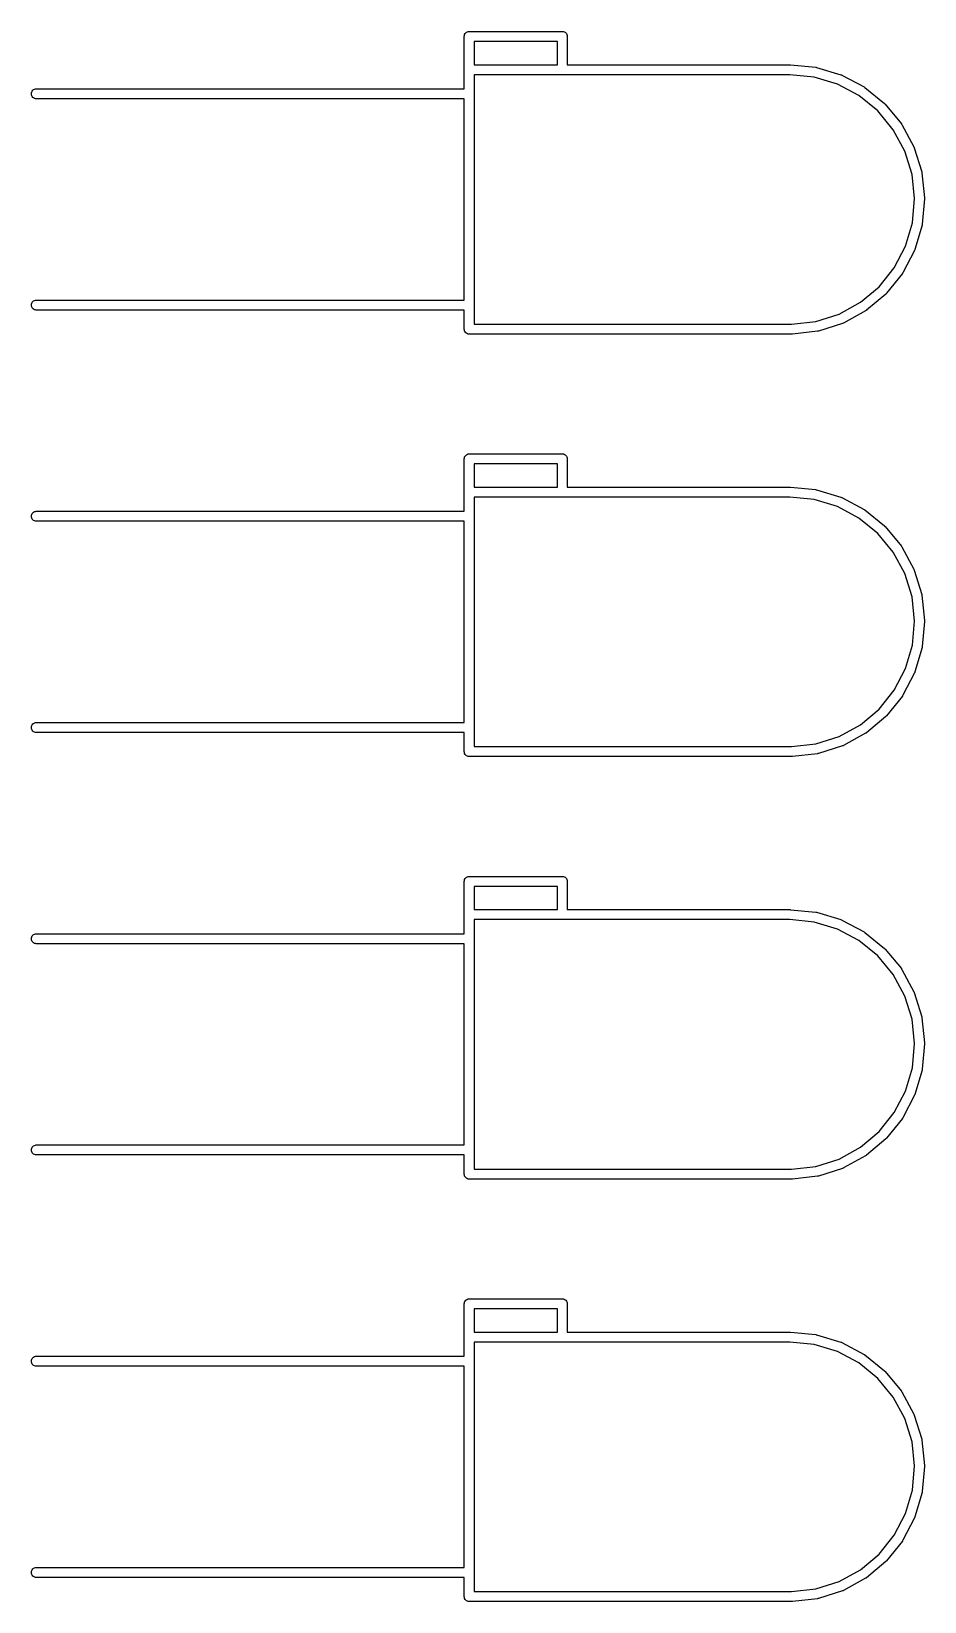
# Model space of a CAD drawing. Extents: x 48 to 140.1, y -130.7 to -65.9.
# Drawn here: x 129.37 to 140.12, y -97.56 to -78.68 of the extents above; entities that cross this region are included whole.
import ezdxf

# ---------------------------------------------------------------- set-up
doc = ezdxf.new("R2010")
doc.units = 0
doc.layers.add('BLACK', color=7, linetype='CONTINUOUS')

msp = doc.modelspace()

# ---------------------------------------------------------------- linework, layer by layer
at = {"layer": 'BLACK', "linetype": 'CONTINUOUS'}
for p, q in [((134.576, -78.742), (134.577, -78.7302)), ((134.577, -78.7302), (134.58, -78.7189)), ((134.58, -78.7189), (134.586, -78.7085)), ((134.586, -78.7085), (134.593, -78.6994)), ((134.593, -78.6994), (134.603, -78.6919)), ((134.603, -78.6919), (134.613, -78.6863)), ((134.613, -78.6863), (134.624, -78.6829)), ((134.624, -78.6829), (134.633, -78.682)), ((134.633, -78.682), (134.636, -78.6817)), ((134.633, -78.682), (134.633, -78.682)), ((134.636, -78.6817), (134.639, -78.682)), ((134.639, -78.682), (135.753, -78.682)), ((135.753, -78.682), (135.756, -78.6817)), ((135.756, -78.6817), (135.759, -78.682)), ((135.759, -78.682), (135.759, -78.682)), ((135.759, -78.682), (135.768, -78.6829)), ((135.768, -78.6829), (135.779, -78.6863)), ((135.779, -78.6863), (135.789, -78.6919)), ((135.789, -78.6919), (135.799, -78.6994)), ((135.799, -78.6994), (135.806, -78.7085)), ((135.806, -78.7085), (135.812, -78.7189)), ((135.812, -78.7189), (135.815, -78.7302)), ((135.815, -78.7302), (135.816, -78.742)), ((134.576, -78.745), (134.576, -78.742)), ((134.576, -79.1391), (134.576, -78.745)), ((134.696, -78.802), (134.696, -79.082)), ((135.696, -78.802), (134.696, -78.802)), ((135.696, -79.082), (135.696, -78.802)), ((135.816, -78.742), (135.816, -78.7449)), ((135.816, -78.7449), (135.816, -79.082)), ((134.696, -79.082), (135.696, -79.082)), ((135.816, -79.082), (138.499, -79.082)), ((138.499, -79.082), (138.502, -79.0823)), ((138.502, -79.0823), (138.502, -79.0823)), ((138.502, -79.0823), (138.805, -79.112)), ((134.576, -79.142), (134.576, -79.1391)), ((134.576, -79.145), (134.576, -79.142)), ((134.576, -79.372), (134.576, -79.145)), ((135.753, -79.202), (134.696, -79.202)), ((134.696, -79.202), (134.696, -79.4291)), ((135.756, -79.2023), (135.753, -79.202)), ((135.759, -79.202), (135.756, -79.2023)), ((138.493, -79.202), (135.759, -79.202)), ((138.787, -79.2308), (138.493, -79.202)), ((139.067, -79.3154), (138.787, -79.2308)), ((138.805, -79.112), (138.806, -79.1121)), ((138.806, -79.1121), (138.811, -79.1132)), ((138.811, -79.1132), (138.816, -79.1143)), ((138.816, -79.1143), (139.108, -79.2023)), ((139.108, -79.2023), (139.109, -79.2025)), ((139.109, -79.2025), (139.114, -79.2047)), ((139.114, -79.2047), (139.119, -79.2067)), ((139.119, -79.2067), (139.387, -79.3497)), ((129.366, -79.432), (129.367, -79.4202)), ((129.367, -79.4438), (129.366, -79.432)), ((129.367, -79.4202), (129.37, -79.4089)), ((129.37, -79.4551), (129.367, -79.4438)), ((129.37, -79.4089), (129.376, -79.3985)), ((129.376, -79.4655), (129.37, -79.4551)), ((129.376, -79.3985), (129.383, -79.3894)), ((129.383, -79.4746), (129.376, -79.4655)), ((129.383, -79.3894), (129.393, -79.3819)), ((129.393, -79.4821), (129.383, -79.4746)), ((129.393, -79.3819), (129.403, -79.3763)), ((129.403, -79.4877), (129.393, -79.4821)), ((129.403, -79.3763), (129.414, -79.3729)), ((129.414, -79.3729), (129.423, -79.372)), ((129.423, -79.372), (134.576, -79.372)), ((134.696, -79.4291), (134.696, -79.432)), ((134.696, -79.432), (134.696, -79.4349)), ((134.696, -79.4349), (134.696, -81.9691)), ((139.326, -79.4529), (139.067, -79.3154)), ((139.553, -79.6378), (139.326, -79.4529)), ((139.387, -79.3497), (139.388, -79.3501)), ((139.388, -79.3501), (139.393, -79.3531)), ((139.393, -79.3531), (139.397, -79.3561)), ((139.397, -79.3561), (139.633, -79.5486)), ((129.414, -79.4911), (129.403, -79.4877)), ((129.423, -79.492), (129.414, -79.4911)), ((134.576, -79.492), (129.423, -79.492)), ((134.576, -81.912), (134.576, -79.492)), ((139.739, -79.8634), (139.553, -79.6378)), ((139.633, -79.5486), (139.634, -79.5491)), ((139.634, -79.5491), (139.638, -79.553)), ((139.638, -79.553), (139.641, -79.5568)), ((139.641, -79.5568), (139.836, -79.7914)), ((139.879, -80.1208), (139.739, -79.8634)), ((139.836, -79.7914), (139.836, -79.7921)), ((139.836, -79.7921), (139.839, -79.7966)), ((139.839, -79.7966), (139.842, -79.8011)), ((139.842, -79.8011), (139.987, -80.0689)), ((139.965, -80.4004), (139.879, -80.1208)), ((139.987, -80.0689), (139.987, -80.0697)), ((139.987, -80.0697), (139.989, -80.0747)), ((139.989, -80.0747), (139.991, -80.0797)), ((139.991, -80.0797), (140.081, -80.3706)), ((139.996, -80.6915), (139.965, -80.4004)), ((140.081, -80.3706), (140.082, -80.3714)), ((140.082, -80.3714), (140.083, -80.3767)), ((140.083, -80.3767), (140.084, -80.382)), ((140.084, -80.382), (140.116, -80.6848)), ((139.969, -80.983), (139.996, -80.6915)), ((140.116, -80.6965), (140.088, -80.9998)), ((140.116, -80.6848), (140.116, -80.6857)), ((140.116, -80.6857), (140.116, -80.6911)), ((140.116, -80.6911), (140.116, -80.6965)), ((139.887, -81.2638), (139.969, -80.983)), ((140.086, -81.0113), (140, -81.3033)), ((140.087, -81.0059), (140.086, -81.0113)), ((140.088, -81.0006), (140.087, -81.0059)), ((140.088, -80.9998), (140.088, -81.0006)), ((139.751, -81.5232), (139.887, -81.2638)), ((139.996, -81.3142), (139.855, -81.584)), ((139.998, -81.3092), (139.996, -81.3142)), ((140, -81.3041), (139.998, -81.3092)), ((140, -81.3033), (140, -81.3041)), ((139.568, -81.7513), (139.751, -81.5232)), ((139.343, -81.9394), (139.568, -81.7513)), ((139.848, -81.5938), (139.657, -81.8311)), ((139.851, -81.5893), (139.848, -81.5938)), ((139.854, -81.5847), (139.851, -81.5893)), ((139.855, -81.584), (139.854, -81.5847)), ((129.37, -81.9489), (129.376, -81.9385)), ((129.376, -81.9385), (129.383, -81.9294)), ((129.383, -81.9294), (129.393, -81.9219)), ((129.393, -81.9219), (129.403, -81.9163)), ((129.403, -81.9163), (129.414, -81.9129)), ((129.414, -81.9129), (129.423, -81.912)), ((129.423, -81.912), (134.576, -81.912)), ((139.087, -82.0804), (139.343, -81.9394)), ((139.649, -81.8394), (139.416, -82.0351)), ((139.653, -81.8356), (139.649, -81.8394)), ((139.657, -81.8317), (139.653, -81.8356)), ((139.657, -81.8311), (139.657, -81.8317)), ((129.366, -81.972), (129.367, -81.9602)), ((129.367, -81.9838), (129.366, -81.972)), ((129.367, -81.9602), (129.37, -81.9489)), ((129.37, -81.9951), (129.367, -81.9838)), ((129.376, -82.0055), (129.37, -81.9951)), ((129.383, -82.0146), (129.376, -82.0055)), ((129.393, -82.0221), (129.383, -82.0146)), ((129.403, -82.0277), (129.393, -82.0221)), ((129.414, -82.0311), (129.403, -82.0277)), ((129.423, -82.032), (129.414, -82.0311)), ((134.576, -82.032), (129.423, -82.032)), ((134.576, -82.2591), (134.576, -82.032)), ((134.696, -81.9691), (134.696, -81.972)), ((134.696, -81.972), (134.696, -81.9749)), ((134.696, -81.9749), (134.696, -82.202)), ((138.808, -82.1689), (139.087, -82.0804)), ((139.406, -82.0418), (139.139, -82.1884)), ((139.411, -82.0387), (139.406, -82.0418)), ((139.415, -82.0357), (139.411, -82.0387)), ((139.416, -82.0351), (139.415, -82.0357)), ((134.576, -82.262), (134.576, -82.2591)), ((134.577, -82.2738), (134.576, -82.262)), ((134.58, -82.2851), (134.577, -82.2738)), ((134.586, -82.2955), (134.58, -82.2851)), ((134.593, -82.3046), (134.586, -82.2955)), ((134.603, -82.3121), (134.593, -82.3046)), ((134.613, -82.3177), (134.603, -82.3121)), ((134.624, -82.3211), (134.613, -82.3177)), ((134.696, -82.202), (138.496, -82.202)), ((138.496, -82.202), (138.514, -82.2019)), ((138.514, -82.2019), (138.808, -82.1689)), ((138.827, -82.2875), (138.524, -82.3215)), ((138.832, -82.2864), (138.827, -82.2875)), ((138.838, -82.2853), (138.832, -82.2864)), ((139.129, -82.193), (138.838, -82.2851)), ((138.838, -82.2851), (138.838, -82.2853)), ((139.134, -82.1909), (139.129, -82.193)), ((139.139, -82.1888), (139.134, -82.1909)), ((139.139, -82.1884), (139.139, -82.1888)), ((134.629, -82.3216), (134.624, -82.3211)), ((134.636, -82.3223), (134.629, -82.3216)), ((134.639, -82.322), (134.636, -82.3223)), ((138.499, -82.322), (134.639, -82.322)), ((138.518, -82.3218), (138.499, -82.322)), ((138.499, -82.322), (138.499, -82.322)), ((138.521, -82.3216), (138.518, -82.3218)), ((138.524, -82.3216), (138.521, -82.3216)), ((138.524, -82.3215), (138.524, -82.3216)), ((134.576, -83.822), (134.577, -83.8102)), ((134.576, -83.825), (134.576, -83.822)), ((134.576, -84.2191), (134.576, -83.825)), ((134.577, -83.8102), (134.58, -83.7989)), ((134.58, -83.7989), (134.586, -83.7885)), ((134.586, -83.7885), (134.593, -83.7794)), ((134.593, -83.7794), (134.603, -83.7719)), ((134.603, -83.7719), (134.613, -83.7663)), ((134.613, -83.7663), (134.624, -83.7629)), ((134.624, -83.7629), (134.633, -83.762)), ((134.633, -83.762), (134.636, -83.7617)), ((134.633, -83.762), (134.633, -83.762)), ((134.636, -83.7617), (134.639, -83.762)), ((134.639, -83.762), (135.753, -83.762)), ((135.753, -83.762), (135.756, -83.7617)), ((135.756, -83.7617), (135.759, -83.762)), ((135.759, -83.762), (135.759, -83.762)), ((135.759, -83.762), (135.768, -83.7629)), ((135.768, -83.7629), (135.779, -83.7663)), ((135.779, -83.7663), (135.789, -83.7719)), ((135.789, -83.7719), (135.799, -83.7794)), ((135.799, -83.7794), (135.806, -83.7885)), ((135.806, -83.7885), (135.812, -83.7989)), ((135.812, -83.7989), (135.815, -83.8102)), ((135.815, -83.8102), (135.816, -83.822)), ((135.816, -83.822), (135.816, -83.8249)), ((135.816, -83.8249), (135.816, -84.162)), ((134.696, -83.882), (134.696, -84.162)), ((135.696, -83.882), (134.696, -83.882)), ((135.696, -84.162), (135.696, -83.882)), ((134.696, -84.162), (135.696, -84.162)), ((135.816, -84.162), (138.499, -84.162)), ((138.499, -84.162), (138.502, -84.1623)), ((138.502, -84.1623), (138.502, -84.1623)), ((138.502, -84.1623), (138.805, -84.192)), ((138.805, -84.192), (138.806, -84.1921)), ((138.806, -84.1921), (138.811, -84.1932)), ((138.811, -84.1932), (138.816, -84.1943)), ((138.816, -84.1943), (139.108, -84.2823)), ((134.576, -84.222), (134.576, -84.2191)), ((134.576, -84.225), (134.576, -84.222)), ((134.576, -84.452), (134.576, -84.225)), ((135.753, -84.282), (134.696, -84.282)), ((134.696, -84.282), (134.696, -84.5091)), ((135.756, -84.2823), (135.753, -84.282)), ((135.759, -84.282), (135.756, -84.2823)), ((138.493, -84.282), (135.759, -84.282)), ((138.787, -84.3109), (138.493, -84.282)), ((139.067, -84.3954), (138.787, -84.3109)), ((139.326, -84.5329), (139.067, -84.3954)), ((139.108, -84.2823), (139.109, -84.2825)), ((139.109, -84.2825), (139.114, -84.2847)), ((139.114, -84.2847), (139.119, -84.2867)), ((139.119, -84.2867), (139.387, -84.4297)), ((129.366, -84.512), (129.367, -84.5002)), ((129.367, -84.5238), (129.366, -84.512)), ((129.367, -84.5002), (129.37, -84.4889)), ((129.37, -84.5351), (129.367, -84.5238)), ((129.37, -84.4889), (129.376, -84.4785)), ((129.376, -84.5455), (129.37, -84.5351)), ((129.376, -84.4785), (129.383, -84.4694)), ((129.383, -84.5546), (129.376, -84.5455)), ((129.383, -84.4694), (129.393, -84.4619)), ((129.393, -84.5621), (129.383, -84.5546)), ((129.393, -84.4619), (129.403, -84.4563)), ((129.403, -84.5677), (129.393, -84.5621)), ((129.403, -84.4563), (129.414, -84.4529)), ((129.414, -84.5711), (129.403, -84.5677)), ((129.414, -84.4529), (129.423, -84.452)), ((129.423, -84.572), (129.414, -84.5711)), ((129.423, -84.452), (134.576, -84.452)), ((134.576, -84.572), (129.423, -84.572)), ((134.576, -86.992), (134.576, -84.572)), ((134.696, -84.5091), (134.696, -84.512)), ((134.696, -84.512), (134.696, -84.5149)), ((134.696, -84.5149), (134.696, -87.0491)), ((139.553, -84.7178), (139.326, -84.5329)), ((139.387, -84.4297), (139.388, -84.4301)), ((139.388, -84.4301), (139.393, -84.4331)), ((139.393, -84.4331), (139.397, -84.4361)), ((139.397, -84.4361), (139.633, -84.6286)), ((139.739, -84.9434), (139.553, -84.7178)), ((139.633, -84.6286), (139.634, -84.6291)), ((139.634, -84.6291), (139.638, -84.633)), ((139.638, -84.633), (139.641, -84.6368)), ((139.641, -84.6368), (139.836, -84.8714)), ((139.879, -85.2008), (139.739, -84.9434)), ((139.836, -84.8714), (139.836, -84.8721)), ((139.836, -84.8721), (139.839, -84.8766)), ((139.839, -84.8766), (139.842, -84.8811)), ((139.842, -84.8811), (139.987, -85.1489)), ((139.987, -85.1489), (139.987, -85.1497)), ((139.987, -85.1497), (139.989, -85.1547)), ((139.965, -85.4804), (139.879, -85.2008)), ((139.989, -85.1547), (139.991, -85.1597)), ((139.991, -85.1597), (140.081, -85.4506)), ((139.996, -85.7715), (139.965, -85.4804)), ((140.081, -85.4506), (140.082, -85.4514)), ((140.082, -85.4514), (140.083, -85.4567)), ((140.083, -85.4567), (140.084, -85.462)), ((140.084, -85.462), (140.116, -85.7648)), ((139.969, -86.063), (139.996, -85.7715)), ((140.116, -85.7765), (140.088, -86.0798)), ((140.116, -85.7648), (140.116, -85.7657)), ((140.116, -85.7657), (140.116, -85.7711)), ((140.116, -85.7711), (140.116, -85.7765)), ((139.887, -86.3438), (139.969, -86.063)), ((140.086, -86.0913), (140, -86.3833)), ((140.087, -86.0859), (140.086, -86.0913)), ((140.088, -86.0806), (140.087, -86.0859)), ((140.088, -86.0798), (140.088, -86.0806)), ((139.751, -86.6032), (139.887, -86.3438)), ((139.996, -86.3942), (139.855, -86.664)), ((139.998, -86.3892), (139.996, -86.3942)), ((140, -86.3841), (139.998, -86.3892)), ((140, -86.3833), (140, -86.3841)), ((139.568, -86.8313), (139.751, -86.6032)), ((139.343, -87.0194), (139.568, -86.8313)), ((139.848, -86.6738), (139.657, -86.9111)), ((139.851, -86.6693), (139.848, -86.6738)), ((139.854, -86.6647), (139.851, -86.6693)), ((139.855, -86.664), (139.854, -86.6647)), ((129.367, -87.0402), (129.37, -87.0289)), ((129.37, -87.0289), (129.376, -87.0185)), ((129.376, -87.0185), (129.383, -87.0094)), ((129.383, -87.0094), (129.393, -87.0019)), ((129.393, -87.0019), (129.403, -86.9963)), ((129.403, -86.9963), (129.414, -86.9929)), ((129.414, -86.9929), (129.423, -86.992)), ((129.423, -86.992), (134.576, -86.992)), ((139.087, -87.1604), (139.343, -87.0194)), ((139.649, -86.9194), (139.416, -87.1151)), ((139.653, -86.9156), (139.649, -86.9194)), ((139.657, -86.9117), (139.653, -86.9156)), ((139.657, -86.9111), (139.657, -86.9117)), ((129.366, -87.052), (129.367, -87.0402)), ((129.367, -87.0638), (129.366, -87.052)), ((129.37, -87.0751), (129.367, -87.0638)), ((129.376, -87.0855), (129.37, -87.0751)), ((129.383, -87.0946), (129.376, -87.0855)), ((129.393, -87.1021), (129.383, -87.0946)), ((129.403, -87.1077), (129.393, -87.1021)), ((129.414, -87.1111), (129.403, -87.1077)), ((129.423, -87.112), (129.414, -87.1111)), ((134.576, -87.112), (129.423, -87.112)), ((134.576, -87.3391), (134.576, -87.112)), ((134.696, -87.0491), (134.696, -87.052)), ((134.696, -87.052), (134.696, -87.0549)), ((134.696, -87.0549), (134.696, -87.282)), ((138.808, -87.2489), (139.087, -87.1604)), ((139.406, -87.1218), (139.139, -87.2684)), ((139.411, -87.1187), (139.406, -87.1218)), ((139.415, -87.1157), (139.411, -87.1187)), ((139.416, -87.1151), (139.415, -87.1157)), ((134.576, -87.342), (134.576, -87.3391)), ((134.577, -87.3538), (134.576, -87.342)), ((134.58, -87.3651), (134.577, -87.3538)), ((134.586, -87.3755), (134.58, -87.3651)), ((134.593, -87.3846), (134.586, -87.3755)), ((134.603, -87.3921), (134.593, -87.3846)), ((134.613, -87.3977), (134.603, -87.3921)), ((134.624, -87.4011), (134.613, -87.3977)), ((134.629, -87.4016), (134.624, -87.4011)), ((134.636, -87.4023), (134.629, -87.4016)), ((134.639, -87.402), (134.636, -87.4023)), ((138.499, -87.402), (134.639, -87.402)), ((134.696, -87.282), (138.496, -87.282)), ((138.496, -87.282), (138.514, -87.2819)), ((138.518, -87.4018), (138.499, -87.402)), ((138.499, -87.402), (138.499, -87.402)), ((138.514, -87.2819), (138.808, -87.2489)), ((138.521, -87.4016), (138.518, -87.4018)), ((138.524, -87.4016), (138.521, -87.4016)), ((138.827, -87.3675), (138.524, -87.4015)), ((138.524, -87.4015), (138.524, -87.4016)), ((138.832, -87.3664), (138.827, -87.3675)), ((138.838, -87.3653), (138.832, -87.3664)), ((139.129, -87.273), (138.838, -87.3651)), ((138.838, -87.3651), (138.838, -87.3653)), ((139.134, -87.2709), (139.129, -87.273)), ((139.139, -87.2688), (139.134, -87.2709)), ((139.139, -87.2684), (139.139, -87.2688)), ((134.576, -88.902), (134.577, -88.8902)), ((134.576, -88.905), (134.576, -88.902)), ((134.576, -89.2991), (134.576, -88.905)), ((134.577, -88.8902), (134.58, -88.8789)), ((134.58, -88.8789), (134.586, -88.8685)), ((134.586, -88.8685), (134.593, -88.8594)), ((134.593, -88.8594), (134.603, -88.8519)), ((134.603, -88.8519), (134.613, -88.8463)), ((134.613, -88.8463), (134.624, -88.8429)), ((134.624, -88.8429), (134.633, -88.842)), ((134.633, -88.842), (134.636, -88.8417)), ((134.633, -88.842), (134.633, -88.842)), ((134.636, -88.8417), (134.639, -88.842)), ((134.639, -88.842), (135.753, -88.842)), ((135.753, -88.842), (135.756, -88.8417)), ((135.756, -88.8417), (135.759, -88.842)), ((135.759, -88.842), (135.759, -88.842)), ((135.759, -88.842), (135.768, -88.8429)), ((135.768, -88.8429), (135.779, -88.8463)), ((135.779, -88.8463), (135.789, -88.8519)), ((135.789, -88.8519), (135.799, -88.8594)), ((135.799, -88.8594), (135.806, -88.8685)), ((135.806, -88.8685), (135.812, -88.8789)), ((135.812, -88.8789), (135.815, -88.8902)), ((135.815, -88.8902), (135.816, -88.902)), ((135.816, -88.902), (135.816, -88.9049)), ((135.816, -88.9049), (135.816, -89.242)), ((134.696, -88.962), (134.696, -89.242)), ((135.696, -88.962), (134.696, -88.962)), ((135.696, -89.242), (135.696, -88.962)), ((134.576, -89.302), (134.576, -89.2991)), ((134.576, -89.305), (134.576, -89.302)), ((134.576, -89.532), (134.576, -89.305)), ((134.696, -89.242), (135.696, -89.242)), ((135.816, -89.242), (138.499, -89.242)), ((138.499, -89.242), (138.502, -89.2423)), ((138.502, -89.2423), (138.502, -89.2423)), ((138.502, -89.2423), (138.805, -89.272)), ((138.805, -89.272), (138.806, -89.2721)), ((138.806, -89.2721), (138.811, -89.2732)), ((138.811, -89.2732), (138.816, -89.2743)), ((138.816, -89.2743), (139.108, -89.3623)), ((135.753, -89.362), (134.696, -89.362)), ((134.696, -89.362), (134.696, -89.5891)), ((135.756, -89.3623), (135.753, -89.362)), ((135.759, -89.362), (135.756, -89.3623)), ((138.493, -89.362), (135.759, -89.362)), ((138.787, -89.3909), (138.493, -89.362)), ((139.067, -89.4754), (138.787, -89.3909)), ((139.326, -89.6129), (139.067, -89.4754)), ((139.108, -89.3623), (139.109, -89.3625)), ((139.109, -89.3625), (139.114, -89.3647)), ((139.114, -89.3647), (139.119, -89.3667)), ((139.119, -89.3667), (139.387, -89.5097)), ((129.366, -89.592), (129.367, -89.5802)), ((129.367, -89.6038), (129.366, -89.592)), ((129.367, -89.5802), (129.37, -89.5689)), ((129.37, -89.6151), (129.367, -89.6038)), ((129.37, -89.5689), (129.376, -89.5585)), ((129.376, -89.6255), (129.37, -89.6151)), ((129.376, -89.5585), (129.383, -89.5494)), ((129.383, -89.6346), (129.376, -89.6255)), ((129.383, -89.5494), (129.393, -89.5419)), ((129.393, -89.6421), (129.383, -89.6346)), ((129.393, -89.5419), (129.403, -89.5363)), ((129.403, -89.6477), (129.393, -89.6421)), ((129.403, -89.5363), (129.414, -89.5329)), ((129.414, -89.6511), (129.403, -89.6477)), ((129.414, -89.5329), (129.423, -89.532)), ((129.423, -89.652), (129.414, -89.6511)), ((129.423, -89.532), (134.576, -89.532)), ((134.576, -89.652), (129.423, -89.652)), ((134.576, -92.072), (134.576, -89.652)), ((134.696, -89.5891), (134.696, -89.592)), ((134.696, -89.592), (134.696, -89.5949)), ((134.696, -89.5949), (134.696, -92.1291)), ((139.553, -89.7978), (139.326, -89.6129)), ((139.387, -89.5097), (139.388, -89.5101)), ((139.388, -89.5101), (139.393, -89.5131)), ((139.393, -89.5131), (139.397, -89.5161)), ((139.397, -89.5161), (139.633, -89.7086)), ((139.739, -90.0234), (139.553, -89.7978)), ((139.633, -89.7086), (139.634, -89.7091)), ((139.634, -89.7091), (139.638, -89.713)), ((139.638, -89.713), (139.641, -89.7168)), ((139.641, -89.7168), (139.836, -89.9514)), ((139.879, -90.2808), (139.739, -90.0234)), ((139.836, -89.9514), (139.836, -89.9521)), ((139.836, -89.9521), (139.839, -89.9566)), ((139.839, -89.9566), (139.842, -89.9611)), ((139.842, -89.9611), (139.987, -90.2289)), ((139.987, -90.2289), (139.987, -90.2297)), ((139.987, -90.2297), (139.989, -90.2347)), ((139.989, -90.2347), (139.991, -90.2397)), ((139.991, -90.2397), (140.081, -90.5306)), ((139.965, -90.5604), (139.879, -90.2808)), ((139.996, -90.8515), (139.965, -90.5604)), ((140.081, -90.5306), (140.082, -90.5314)), ((140.082, -90.5314), (140.083, -90.5367)), ((140.083, -90.5367), (140.084, -90.542)), ((140.084, -90.542), (140.116, -90.8448)), ((139.969, -91.143), (139.996, -90.8515)), ((140.116, -90.8565), (140.088, -91.1598)), ((140.116, -90.8448), (140.116, -90.8457)), ((140.116, -90.8457), (140.116, -90.8511)), ((140.116, -90.8511), (140.116, -90.8565)), ((139.887, -91.4238), (139.969, -91.143)), ((140.086, -91.1713), (140, -91.4633)), ((140.087, -91.1659), (140.086, -91.1713)), ((140.088, -91.1606), (140.087, -91.1659)), ((140.088, -91.1598), (140.088, -91.1606)), ((139.751, -91.6832), (139.887, -91.4238)), ((139.996, -91.4742), (139.855, -91.744)), ((139.998, -91.4692), (139.996, -91.4742)), ((140, -91.4641), (139.998, -91.4692)), ((140, -91.4633), (140, -91.4641)), ((139.568, -91.9113), (139.751, -91.6832)), ((139.848, -91.7538), (139.657, -91.9911)), ((139.851, -91.7493), (139.848, -91.7538)), ((139.854, -91.7447), (139.851, -91.7493)), ((139.855, -91.744), (139.854, -91.7447)), ((139.343, -92.0994), (139.568, -91.9113)), ((129.366, -92.132), (129.367, -92.1202)), ((129.367, -92.1438), (129.366, -92.132)), ((129.367, -92.1202), (129.37, -92.1089)), ((129.37, -92.1089), (129.376, -92.0985)), ((129.376, -92.0985), (129.383, -92.0894)), ((129.383, -92.0894), (129.393, -92.0819)), ((129.393, -92.0819), (129.403, -92.0763)), ((129.403, -92.0763), (129.414, -92.0729)), ((129.414, -92.0729), (129.423, -92.072)), ((129.423, -92.072), (134.576, -92.072)), ((134.696, -92.1291), (134.696, -92.132)), ((134.696, -92.132), (134.696, -92.1349)), ((134.696, -92.1349), (134.696, -92.362)), ((139.087, -92.2404), (139.343, -92.0994)), ((139.649, -91.9994), (139.416, -92.1951)), ((139.653, -91.9956), (139.649, -91.9994)), ((139.657, -91.9917), (139.653, -91.9956)), ((139.657, -91.9911), (139.657, -91.9917)), ((129.37, -92.1551), (129.367, -92.1438)), ((129.376, -92.1655), (129.37, -92.1551)), ((129.383, -92.1746), (129.376, -92.1655)), ((129.393, -92.1821), (129.383, -92.1746)), ((129.403, -92.1877), (129.393, -92.1821)), ((129.414, -92.1911), (129.403, -92.1877)), ((129.423, -92.192), (129.414, -92.1911)), ((134.576, -92.192), (129.423, -92.192)), ((134.576, -92.4191), (134.576, -92.192)), ((138.808, -92.3289), (139.087, -92.2404)), ((139.406, -92.2018), (139.139, -92.3484)), ((139.411, -92.1987), (139.406, -92.2018)), ((139.415, -92.1957), (139.411, -92.1987)), ((139.416, -92.1951), (139.415, -92.1957)), ((134.576, -92.422), (134.576, -92.4191)), ((134.577, -92.4338), (134.576, -92.422)), ((134.58, -92.4451), (134.577, -92.4338)), ((134.586, -92.4555), (134.58, -92.4451)), ((134.593, -92.4646), (134.586, -92.4555)), ((134.603, -92.4721), (134.593, -92.4646)), ((134.613, -92.4777), (134.603, -92.4721)), ((134.624, -92.4811), (134.613, -92.4777)), ((134.629, -92.4816), (134.624, -92.4811)), ((134.636, -92.4823), (134.629, -92.4816)), ((134.639, -92.482), (134.636, -92.4823)), ((138.499, -92.482), (134.639, -92.482)), ((134.696, -92.362), (138.496, -92.362)), ((138.496, -92.362), (138.514, -92.3619)), ((138.518, -92.4818), (138.499, -92.482)), ((138.499, -92.482), (138.499, -92.482)), ((138.514, -92.3619), (138.808, -92.3289)), ((138.521, -92.4816), (138.518, -92.4818)), ((138.524, -92.4816), (138.521, -92.4816)), ((138.827, -92.4475), (138.524, -92.4815)), ((138.524, -92.4815), (138.524, -92.4816)), ((138.832, -92.4464), (138.827, -92.4475)), ((138.838, -92.4453), (138.832, -92.4464)), ((139.129, -92.353), (138.838, -92.4451)), ((138.838, -92.4451), (138.838, -92.4453)), ((139.134, -92.3509), (139.129, -92.353)), ((139.139, -92.3488), (139.134, -92.3509)), ((139.139, -92.3484), (139.139, -92.3488)), ((134.576, -93.982), (134.577, -93.9702)), ((134.576, -93.985), (134.576, -93.982)), ((134.576, -94.3791), (134.576, -93.985)), ((134.577, -93.9702), (134.58, -93.9589)), ((134.58, -93.9589), (134.586, -93.9485)), ((134.586, -93.9485), (134.593, -93.9394)), ((134.593, -93.9394), (134.603, -93.9319)), ((134.603, -93.9319), (134.613, -93.9263)), ((134.613, -93.9263), (134.624, -93.9229)), ((134.624, -93.9229), (134.633, -93.922)), ((134.633, -93.922), (134.636, -93.9217)), ((134.633, -93.922), (134.633, -93.922)), ((134.636, -93.9217), (134.639, -93.922)), ((134.639, -93.922), (135.753, -93.922)), ((135.753, -93.922), (135.756, -93.9217)), ((135.756, -93.9217), (135.759, -93.922)), ((135.759, -93.922), (135.759, -93.922)), ((135.759, -93.922), (135.768, -93.9229)), ((135.768, -93.9229), (135.779, -93.9263)), ((135.779, -93.9263), (135.789, -93.9319)), ((135.789, -93.9319), (135.799, -93.9394)), ((135.799, -93.9394), (135.806, -93.9485)), ((135.806, -93.9485), (135.812, -93.9589)), ((135.812, -93.9589), (135.815, -93.9702)), ((135.815, -93.9702), (135.816, -93.982)), ((135.816, -93.982), (135.816, -93.9849)), ((135.816, -93.9849), (135.816, -94.322)), ((134.696, -94.042), (134.696, -94.322)), ((135.696, -94.042), (134.696, -94.042)), ((135.696, -94.322), (135.696, -94.042)), ((134.576, -94.382), (134.576, -94.3791)), ((134.576, -94.385), (134.576, -94.382)), ((134.576, -94.612), (134.576, -94.385)), ((134.696, -94.322), (135.696, -94.322)), ((135.816, -94.322), (138.499, -94.322)), ((138.499, -94.322), (138.502, -94.3223)), ((138.502, -94.3223), (138.502, -94.3223)), ((138.502, -94.3223), (138.805, -94.352)), ((138.805, -94.352), (138.806, -94.3521)), ((138.806, -94.3521), (138.811, -94.3532)), ((138.811, -94.3532), (138.816, -94.3543)), ((138.816, -94.3543), (139.108, -94.4423)), ((135.753, -94.442), (134.696, -94.442)), ((134.696, -94.442), (134.696, -94.6691)), ((135.756, -94.4423), (135.753, -94.442)), ((135.759, -94.442), (135.756, -94.4423)), ((138.493, -94.442), (135.759, -94.442)), ((138.787, -94.4708), (138.493, -94.442)), ((139.067, -94.5554), (138.787, -94.4708)), ((139.326, -94.6929), (139.067, -94.5554)), ((139.108, -94.4423), (139.109, -94.4425)), ((139.109, -94.4425), (139.114, -94.4447)), ((139.114, -94.4447), (139.119, -94.4467)), ((139.119, -94.4467), (139.387, -94.5897)), ((139.387, -94.5897), (139.388, -94.5901)), ((139.388, -94.5901), (139.393, -94.5931)), ((129.366, -94.672), (129.367, -94.6602)), ((129.367, -94.6838), (129.366, -94.672)), ((129.367, -94.6602), (129.37, -94.6489)), ((129.37, -94.6951), (129.367, -94.6838)), ((129.37, -94.6489), (129.376, -94.6385)), ((129.376, -94.7055), (129.37, -94.6951)), ((129.376, -94.6385), (129.383, -94.6294)), ((129.383, -94.7146), (129.376, -94.7055)), ((129.383, -94.6294), (129.393, -94.6219)), ((129.393, -94.7221), (129.383, -94.7146)), ((129.393, -94.6219), (129.403, -94.6163)), ((129.403, -94.7277), (129.393, -94.7221)), ((129.403, -94.6163), (129.414, -94.6129)), ((129.414, -94.7311), (129.403, -94.7277)), ((129.414, -94.6129), (129.423, -94.612)), ((129.423, -94.732), (129.414, -94.7311)), ((129.423, -94.612), (134.576, -94.612)), ((134.576, -94.732), (129.423, -94.732)), ((134.576, -97.152), (134.576, -94.732)), ((134.696, -94.6691), (134.696, -94.672)), ((134.696, -94.672), (134.696, -94.6749)), ((134.696, -94.6749), (134.696, -97.2091)), ((139.553, -94.8778), (139.326, -94.6929)), ((139.393, -94.5931), (139.397, -94.5961)), ((139.397, -94.5961), (139.633, -94.7886)), ((139.739, -95.1034), (139.553, -94.8778)), ((139.633, -94.7886), (139.634, -94.7891)), ((139.634, -94.7891), (139.638, -94.793)), ((139.638, -94.793), (139.641, -94.7968)), ((139.641, -94.7968), (139.836, -95.0314)), ((139.879, -95.3608), (139.739, -95.1034)), ((139.836, -95.0314), (139.836, -95.0321)), ((139.836, -95.0321), (139.839, -95.0366)), ((139.839, -95.0366), (139.842, -95.0411)), ((139.842, -95.0411), (139.987, -95.3089)), ((139.987, -95.3089), (139.987, -95.3097)), ((139.987, -95.3097), (139.989, -95.3147)), ((139.989, -95.3147), (139.991, -95.3197)), ((139.991, -95.3197), (140.081, -95.6106)), ((139.965, -95.6404), (139.879, -95.3608)), ((139.996, -95.9315), (139.965, -95.6404)), ((140.081, -95.6106), (140.082, -95.6114)), ((140.082, -95.6114), (140.083, -95.6167)), ((140.083, -95.6167), (140.084, -95.622)), ((140.084, -95.622), (140.116, -95.9248)), ((139.969, -96.223), (139.996, -95.9315)), ((140.116, -95.9365), (140.088, -96.2398)), ((140.116, -95.9248), (140.116, -95.9257)), ((140.116, -95.9257), (140.116, -95.9311)), ((140.116, -95.9311), (140.116, -95.9365)), ((139.887, -96.5038), (139.969, -96.223)), ((140.086, -96.2513), (140, -96.5433)), ((140.087, -96.2459), (140.086, -96.2513)), ((140.088, -96.2406), (140.087, -96.2459)), ((140.088, -96.2398), (140.088, -96.2406)), ((139.751, -96.7632), (139.887, -96.5038)), ((139.996, -96.5542), (139.855, -96.824)), ((139.998, -96.5492), (139.996, -96.5542)), ((140, -96.5441), (139.998, -96.5492)), ((140, -96.5433), (140, -96.5441)), ((139.568, -96.9913), (139.751, -96.7632)), ((139.848, -96.8338), (139.657, -97.0711)), ((139.851, -96.8293), (139.848, -96.8338)), ((139.854, -96.8247), (139.851, -96.8293)), ((139.855, -96.824), (139.854, -96.8247)), ((139.343, -97.1794), (139.568, -96.9913)), ((129.366, -97.212), (129.367, -97.2002)), ((129.367, -97.2238), (129.366, -97.212)), ((129.367, -97.2002), (129.37, -97.1889)), ((129.37, -97.2351), (129.367, -97.2238)), ((129.37, -97.1889), (129.376, -97.1785)), ((129.376, -97.1785), (129.383, -97.1694)), ((129.383, -97.1694), (129.393, -97.1619)), ((129.393, -97.1619), (129.403, -97.1563)), ((129.403, -97.1563), (129.414, -97.1529)), ((129.414, -97.1529), (129.423, -97.152)), ((129.423, -97.152), (134.576, -97.152)), ((134.696, -97.2091), (134.696, -97.212)), ((134.696, -97.212), (134.696, -97.2149)), ((134.696, -97.2149), (134.696, -97.442)), ((139.087, -97.3204), (139.343, -97.1794)), ((139.649, -97.0794), (139.416, -97.2751)), ((139.653, -97.0756), (139.649, -97.0794)), ((139.657, -97.0717), (139.653, -97.0756)), ((139.657, -97.0711), (139.657, -97.0717)), ((129.376, -97.2455), (129.37, -97.2351)), ((129.383, -97.2546), (129.376, -97.2455)), ((129.393, -97.2621), (129.383, -97.2546)), ((129.403, -97.2677), (129.393, -97.2621)), ((129.414, -97.2711), (129.403, -97.2677)), ((129.423, -97.272), (129.414, -97.2711)), ((134.576, -97.272), (129.423, -97.272)), ((134.576, -97.4991), (134.576, -97.272)), ((138.514, -97.4419), (138.808, -97.4089)), ((138.808, -97.4089), (139.087, -97.3204)), ((139.406, -97.2818), (139.139, -97.4284)), ((139.411, -97.2787), (139.406, -97.2818)), ((139.415, -97.2757), (139.411, -97.2787)), ((139.416, -97.2751), (139.415, -97.2757)), ((134.576, -97.502), (134.576, -97.4991)), ((134.577, -97.5138), (134.576, -97.502)), ((134.58, -97.5251), (134.577, -97.5138)), ((134.586, -97.5355), (134.58, -97.5251)), ((134.593, -97.5446), (134.586, -97.5355)), ((134.603, -97.5521), (134.593, -97.5446)), ((134.613, -97.5577), (134.603, -97.5521)), ((134.624, -97.5611), (134.613, -97.5577)), ((134.629, -97.5616), (134.624, -97.5611)), ((134.636, -97.5623), (134.629, -97.5616)), ((134.639, -97.562), (134.636, -97.5623)), ((138.499, -97.562), (134.639, -97.562)), ((134.696, -97.442), (138.496, -97.442)), ((138.496, -97.442), (138.514, -97.4419)), ((138.518, -97.5618), (138.499, -97.562)), ((138.499, -97.562), (138.499, -97.562)), ((138.521, -97.5616), (138.518, -97.5618)), ((138.524, -97.5616), (138.521, -97.5616)), ((138.827, -97.5275), (138.524, -97.5615)), ((138.524, -97.5615), (138.524, -97.5616)), ((138.832, -97.5264), (138.827, -97.5275)), ((138.838, -97.5253), (138.832, -97.5264)), ((139.129, -97.433), (138.838, -97.5251)), ((138.838, -97.5251), (138.838, -97.5253)), ((139.134, -97.4309), (139.129, -97.433)), ((139.139, -97.4288), (139.134, -97.4309)), ((139.139, -97.4284), (139.139, -97.4288))]:
    msp.add_line(p, q, dxfattribs=at)

doc.saveas('drawing.dxf')
